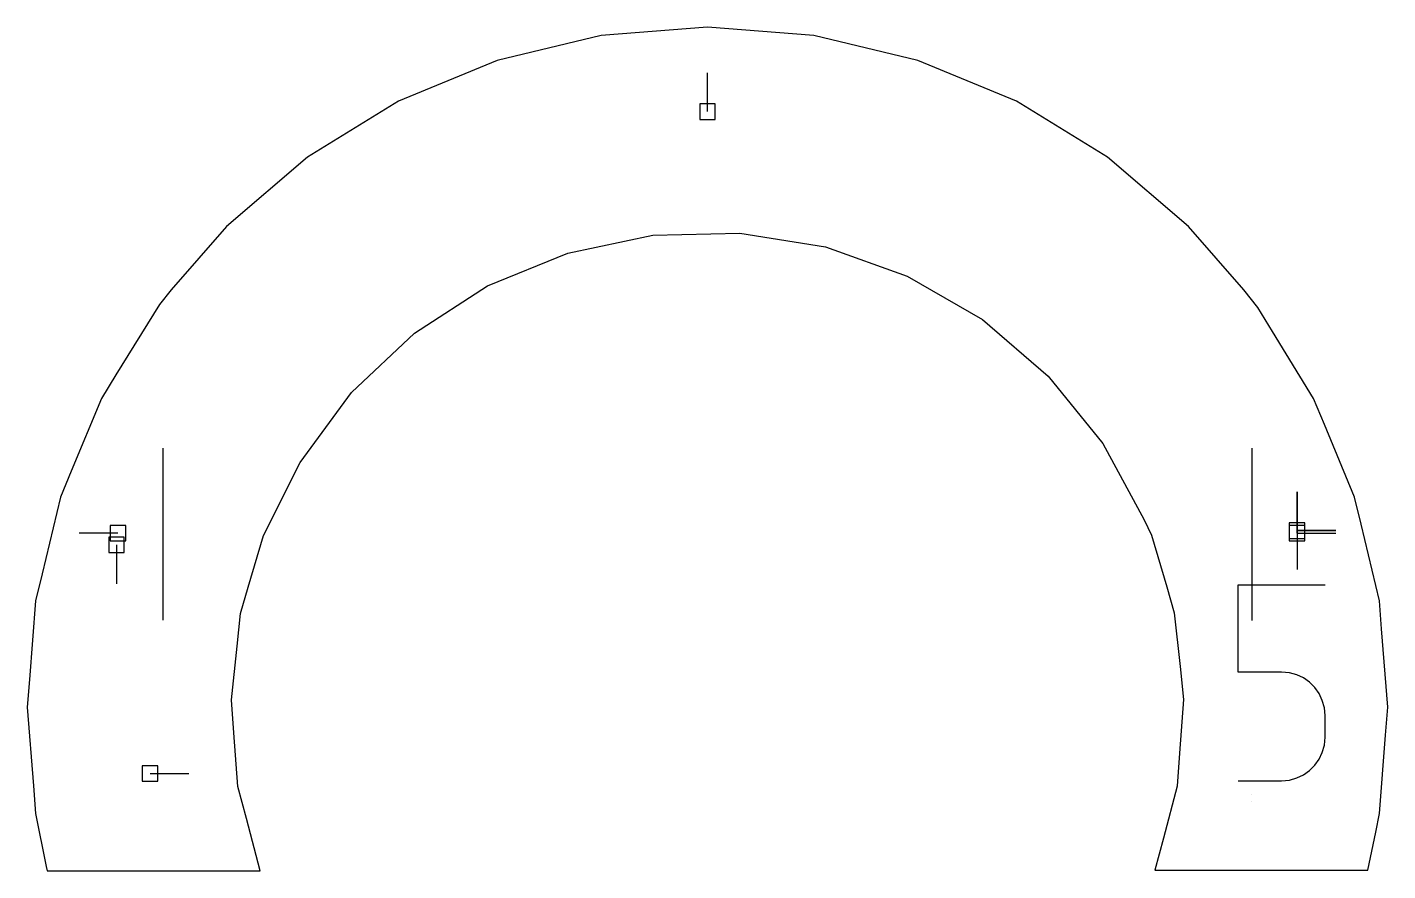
# Model space of a CAD drawing. Extents: x 0 to 800, y 0 to 1000.
# Drawn here: x 494.2 to 544.2, y 835 to 866 of the extents above; entities that cross this region are included whole.
import ezdxf

# ---------------------------------------------------------------- set-up
doc = ezdxf.new("R2010")
doc.units = 0
doc.header["$MEASUREMENT"] = 0
for name, color, linetype in [('annotation', 7, 'Continuous'), ('boundary', 7, 'Continuous'), ('hole', 7, 'Continuous')]:
    doc.layers.add(name, color=color, linetype=linetype)

msp = doc.modelspace()

# ---------------------------------------------------------------- linework, layer by layer
at = {"layer": 'annotation', "color": 1}
for p, q in [((519.151514, 862.940407), (519.151514, 864.369157)), ((499.151519, 844.238447), (499.151516, 850.567425)), ((539.151497, 850.567459), (539.151498, 844.228467)), ((540.818389, 847.534942), (540.818389, 848.963692)), ((540.818389, 847.534942), (540.818389, 848.963692)), ((540.818389, 848.963692), (540.818389, 847.534942)), ((540.818389, 847.534942), (540.818389, 848.963692)), ((540.818389, 848.963692), (540.818389, 847.534942)), ((540.818389, 847.439692), (540.818389, 848.868442)), ((540.818389, 847.439692), (540.818389, 848.868442)), ((540.818389, 848.868442), (540.818389, 847.439692)), ((540.818389, 847.534942), (542.247139, 847.534942)), ((540.818389, 847.534942), (542.247139, 847.534942)), ((542.247139, 847.534942), (540.818389, 847.534942)), ((540.818389, 847.534942), (540.818389, 846.106192)), ((497.484639, 847.439692), (496.055889, 847.439692)), ((497.432014, 847.011067), (497.432014, 845.582317)), ((540.818389, 847.439692), (542.247139, 847.439692)), ((538.647464, 842.334476), (538.647464, 845.541068)), ((538.647464, 845.541068), (541.845476, 845.541068)), ((540.24647, 842.334476), (538.647464, 842.334476)), ((540.533579, 842.308811), (540.24647, 842.334476)), ((540.803934, 842.234794), (540.533579, 842.308811)), ((541.052989, 842.116886), (540.803934, 842.234794)), ((541.276199, 841.959553), (541.052989, 842.116886)), ((541.469017, 841.767258), (541.276199, 841.959553)), ((541.6269, 841.544464), (541.469017, 841.767258)), ((541.745301, 841.295635), (541.6269, 841.544464)), ((541.819675, 841.025235), (541.745301, 841.295635)), ((541.845476, 840.737728), (541.819675, 841.025235)), ((541.845476, 839.94116), (541.845476, 840.737728)), ((541.845476, 840.737728), (541.845476, 840.737728)), ((541.745249, 839.382739), (541.81966, 839.653513)), ((541.81966, 839.653513), (541.845476, 839.94116)), ((541.468869, 838.909935), (541.6268, 839.13337)), ((541.6268, 839.13337), (541.745249, 839.382739)), ((498.667254, 838.604936), (500.096004, 838.604936)), ((540.803752, 838.440543), (541.052788, 838.558991)), ((541.052788, 838.558991), (541.276013, 838.716965)), ((541.276013, 838.716965), (541.468869, 838.909935)), ((538.647464, 838.340348), (540.24647, 838.340348)), ((540.24647, 838.340348), (540.533461, 838.366151)), ((540.24647, 838.340348), (540.24647, 838.340348)), ((540.533461, 838.366151), (540.803752, 838.440543)), ((539.151498, 837.85217), (539.151498, 837.852169)), ((539.151498, 837.55834), (539.151498, 837.55834))]:
    msp.add_line(p, q, dxfattribs=at)
at = {"layer": 'boundary', "color": 5}
for p, q in [((519.151514, 866.04168), (515.240652, 865.733891)), ((523.062375, 865.733891), (519.151514, 866.04168)), ((515.240652, 865.733891), (511.42609, 864.818095)), ((526.876938, 864.818095), (523.062375, 865.733891)), ((511.42609, 864.818095), (507.801751, 863.316845)), ((530.501277, 863.316845), (526.876938, 864.818095)), ((507.801751, 863.316845), (504.456883, 861.267106)), ((533.846144, 861.267106), (530.501277, 863.316845)), ((504.456883, 861.267106), (501.473844, 858.719351)), ((536.829184, 858.719351), (533.846144, 861.267106)), ((501.473844, 858.719351), (499.445676, 856.380852)), ((538.857352, 856.380852), (536.829184, 858.719351)), ((514.022777, 857.73945), (517.145846, 858.393821)), ((517.145846, 858.393821), (520.335844, 858.469154)), ((520.335844, 858.469154), (523.486322, 857.962938)), ((511.070852, 856.527882), (514.022777, 857.73945)), ((523.486322, 857.962938), (526.492147, 856.892061)), ((508.388577, 854.799541), (511.070852, 856.527882)), ((526.492147, 856.892061), (529.253018, 855.292262)), ((499.445676, 856.380852), (499.010462, 855.850606)), ((539.376939, 855.73631), (538.857352, 856.380852)), ((499.010462, 855.850606), (497.413382, 853.267797)), ((539.91397, 854.859955), (539.376939, 855.73631)), ((529.253018, 855.292262), (531.676803, 853.216926)), ((506.06546, 852.6121), (508.388577, 854.799541)), ((541.426677, 852.391441), (539.91397, 854.859955)), ((497.413382, 853.267797), (496.87635, 852.391441)), ((531.676803, 853.216926), (533.682624, 850.735303)), ((504.179019, 850.038563), (506.06546, 852.6121)), ((496.87635, 852.391441), (495.768429, 849.716682)), ((541.820004, 851.441865), (541.426677, 852.391441)), ((542.927926, 848.767106), (541.820004, 851.441865)), ((533.682624, 850.735303), (535.203545, 847.930206)), ((502.832355, 847.355325), (504.179019, 850.038563)), ((495.768429, 849.716682), (495.375102, 848.767106)), ((495.375102, 848.767106), (494.699243, 845.951959)), ((543.167865, 847.767691), (542.927926, 848.767106)), ((535.203545, 847.930206), (535.464042, 847.372437)), ((543.843723, 844.952543), (543.167865, 847.767691)), ((502.266032, 845.455943), (502.832355, 847.355325)), ((535.464042, 847.372437), (536.032356, 845.473652)), ((494.699243, 845.951959), (494.459304, 844.952543)), ((501.994482, 844.489323), (502.266032, 845.455943)), ((536.032356, 845.473652), (536.30492, 844.507317)), ((494.459304, 844.952543), (494.232155, 842.066326)), ((536.30492, 844.507317), (536.518343, 842.536832)), ((543.924364, 843.927897), (543.843723, 844.952543)), ((501.864941, 843.281469), (501.994482, 844.489323)), ((544.151514, 841.04168), (543.924364, 843.927897)), ((501.653584, 841.310762), (501.864941, 843.281469)), ((536.518343, 842.536832), (536.649151, 841.329114)), ((494.232155, 842.066326), (494.151514, 841.04168)), ((494.151514, 841.04168), (494.378663, 838.155463)), ((501.745925, 840.099494), (501.653584, 841.310762)), ((536.649151, 841.329114), (536.500563, 839.352681)), ((544.070873, 840.017034), (544.151514, 841.04168)), ((501.896586, 838.123216), (501.745925, 840.099494)), ((543.843723, 837.130816), (544.070873, 840.017034)), ((536.500563, 839.352681), (536.409493, 838.141318)), ((494.378663, 838.155463), (494.459304, 837.130816)), ((502.207728, 836.948956), (501.896586, 838.123216)), ((536.409493, 838.141318), (535.903851, 836.22489)), ((494.459304, 837.130816), (494.852325, 835.191848)), ((543.706257, 836.450792), (543.843723, 837.130816)), ((502.715379, 835.033061), (502.207728, 836.948956)), ((535.903851, 836.22489), (535.593941, 835.050304)), ((543.423978, 835.054405), (543.706257, 836.450792)), ((494.852325, 835.191848), (494.885343, 835.028954)), ((494.885343, 835.028954), (497.530368, 835.03034)), ((497.530368, 835.03034), (500.505784, 835.0319)), ((500.505784, 835.0319), (502.715379, 835.033061)), ((535.593941, 835.050304), (537.799635, 835.051461)), ((537.799635, 835.051461), (540.775051, 835.053019)), ((540.775051, 835.053019), (542.894193, 835.054128)), ((542.894193, 835.054128), (543.423978, 835.054405))]:
    msp.add_line(p, q, dxfattribs=at)
at = {"layer": 'hole', "color": 5}
for p, q in [((519.437264, 863.226157), (518.865764, 863.226157)), ((518.865764, 863.226157), (518.865764, 862.654657)), ((519.437264, 862.654657), (519.437264, 863.226157)), ((518.865764, 862.654657), (519.437264, 862.654657)), ((497.770389, 847.725442), (497.198889, 847.725442)), ((497.198889, 847.725442), (497.198889, 847.153942)), ((497.770389, 847.153942), (497.770389, 847.725442)), ((541.104139, 847.820692), (540.532639, 847.820692)), ((540.532639, 847.820692), (540.532639, 847.249192)), ((541.104139, 847.725442), (540.532639, 847.725442)), ((540.532639, 847.725442), (540.532639, 847.153942)), ((541.104139, 847.249192), (541.104139, 847.820692)), ((541.104139, 847.153942), (541.104139, 847.725442)), ((497.717764, 847.296817), (497.146264, 847.296817)), ((497.146264, 847.296817), (497.146264, 846.725317)), ((497.198889, 847.153942), (497.770389, 847.153942)), ((497.717764, 846.725317), (497.717764, 847.296817)), ((540.532639, 847.249192), (541.104139, 847.249192)), ((540.532639, 847.153942), (541.104139, 847.153942)), ((497.146264, 846.725317), (497.717764, 846.725317)), ((498.953004, 838.890686), (498.381504, 838.890686)), ((498.381504, 838.890686), (498.381504, 838.319186)), ((498.953004, 838.319186), (498.953004, 838.890686)), ((498.381504, 838.319186), (498.953004, 838.319186))]:
    msp.add_line(p, q, dxfattribs=at)

doc.saveas('drawing.dxf')
